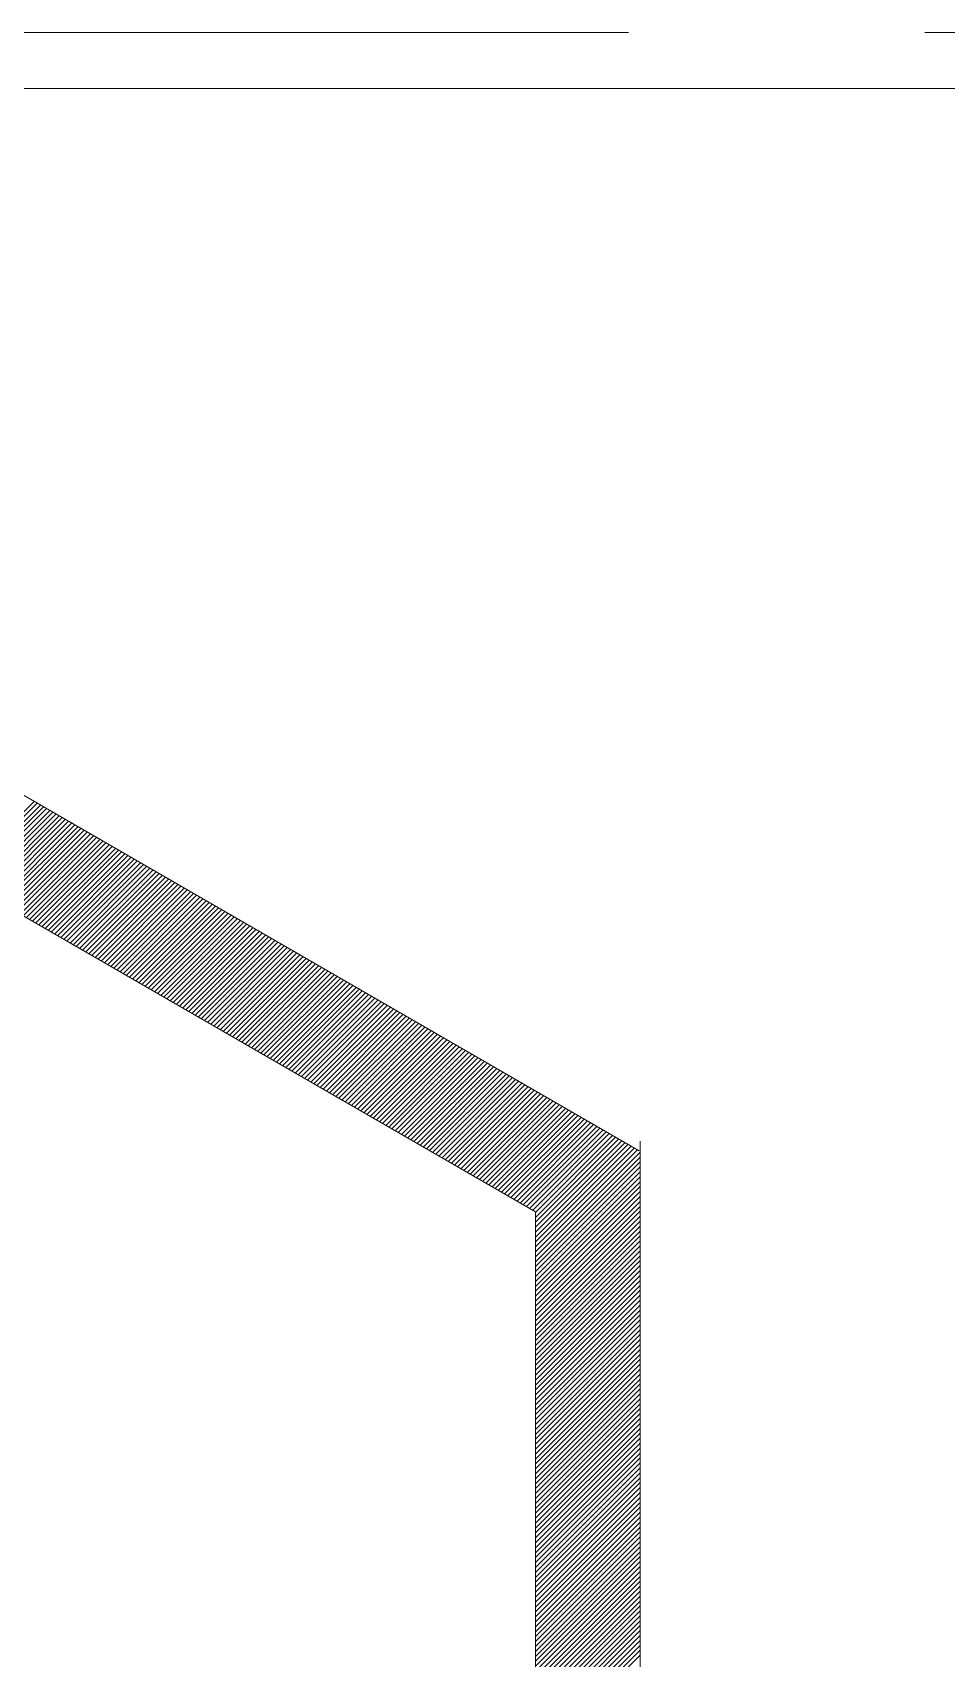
# Model space of a CAD drawing. Units: millimetres at full size. Extents: x -22551 to 92397, y -19340 to 14894.
# Drawn here: x 77528.8 to 77744.6, y -18619 to -18235.2 of the extents above; entities that cross this region are included whole.
import ezdxf

# ---------------------------------------------------------------- set-up
doc = ezdxf.new("R2010")
doc.units = ezdxf.units.MM
doc.header["$LTSCALE"] = 70
doc.linetypes.add('DOUBLE_CHAIN1', pattern=[8.8, 5, -1, 0.6, -0.6, 0.6, -1])
doc.layers.add('2-0_通芯', color=7, linetype='Continuous', lineweight=15)
doc.layers.add('8-0_9-1', color=7, linetype='Continuous', lineweight=15)

msp = doc.modelspace()

# ---------------------------------------------------------------- linework, layer by layer
at = {"layer": '2-0_通芯', "linetype": 'DOUBLE_CHAIN1'}
msp.add_line((75471.52, -18235.23), (92121.52, -18235.23), dxfattribs=at)
at = {"layer": '8-0_9-1'}
for p, q in [((44756.56, -18248.46), (92312.86, -18248.46)), ((77672.07, -18499.18), (77325.28, -18298.97)), ((77511.12, -18434.78), (77529.2, -18416.7)), ((77511.86, -18435.2), (77529.94, -18417.12)), ((77512.6, -18435.63), (77530.68, -18417.55)), ((77513.34, -18436.06), (77531.42, -18417.98)), ((77514.08, -18436.48), (77532.15, -18418.4)), ((77514.81, -18436.91), (77532.89, -18418.83)), ((77515.55, -18437.33), (77533.63, -18419.26)), ((77516.29, -18437.76), (77534.37, -18419.68)), ((77517.03, -18438.19), (77535.11, -18420.11)), ((77517.77, -18438.61), (77535.84, -18420.53)), ((77518.5, -18439.04), (77536.58, -18420.96)), ((77519.24, -18439.47), (77537.32, -18421.39)), ((77519.98, -18439.89), (77538.06, -18421.81)), ((77520.72, -18440.32), (77538.8, -18422.24)), ((77521.46, -18440.74), (77539.53, -18422.66)), ((77522.19, -18441.17), (77540.27, -18423.09)), ((77522.93, -18441.6), (77541.01, -18423.52)), ((77523.67, -18442.02), (77541.75, -18423.94)), ((77524.41, -18442.45), (77542.49, -18424.37)), ((77525.15, -18442.87), (77543.23, -18424.8)), ((77525.88, -18443.3), (77543.96, -18425.22)), ((77526.62, -18443.73), (77544.7, -18425.65)), ((77527.36, -18444.15), (77545.44, -18426.07)), ((77528.1, -18444.58), (77546.18, -18426.5)), ((77528.84, -18445), (77546.92, -18426.93)), ((77529.57, -18445.43), (77547.65, -18427.35)), ((77530.31, -18445.86), (77548.39, -18427.78)), ((77531.05, -18446.28), (77549.13, -18428.2)), ((77531.79, -18446.71), (77549.87, -18428.63)), ((77532.53, -18447.14), (77550.61, -18429.06)), ((77533.26, -18447.56), (77551.34, -18429.48)), ((77534, -18447.99), (77552.08, -18429.91)), ((77534.74, -18448.41), (77552.82, -18430.33)), ((77535.48, -18448.84), (77553.56, -18430.76)), ((77536.22, -18449.27), (77554.3, -18431.19)), ((77536.96, -18449.69), (77555.03, -18431.61)), ((77537.69, -18450.12), (77555.77, -18432.04)), ((77538.43, -18450.54), (77556.51, -18432.47)), ((77539.17, -18450.97), (77557.25, -18432.89)), ((77539.91, -18451.4), (77557.99, -18433.32)), ((77540.65, -18451.82), (77558.72, -18433.74)), ((77541.38, -18452.25), (77559.46, -18434.17)), ((77542.12, -18452.67), (77560.2, -18434.6)), ((77542.86, -18453.1), (77560.94, -18435.02)), ((77543.6, -18453.53), (77561.68, -18435.45)), ((77544.34, -18453.95), (77562.41, -18435.87)), ((77545.07, -18454.38), (77563.15, -18436.3)), ((77545.81, -18454.81), (77563.89, -18436.73)), ((77546.55, -18455.23), (77564.63, -18437.15)), ((77547.29, -18455.66), (77565.37, -18437.58)), ((77548.03, -18456.08), (77566.1, -18438)), ((77548.76, -18456.51), (77566.84, -18438.43)), ((77549.5, -18456.94), (77567.58, -18438.86)), ((77550.24, -18457.36), (77568.32, -18439.28)), ((77550.98, -18457.79), (77569.06, -18439.71)), ((77551.72, -18458.21), (77569.8, -18440.14)), ((77552.45, -18458.64), (77570.53, -18440.56)), ((77553.19, -18459.07), (77571.27, -18440.99)), ((77553.93, -18459.49), (77572.01, -18441.41)), ((77554.67, -18459.92), (77572.75, -18441.84)), ((77555.41, -18460.34), (77573.49, -18442.27)), ((77556.14, -18460.77), (77574.22, -18442.69)), ((77556.88, -18461.2), (77574.96, -18443.12)), ((77557.62, -18461.62), (77575.7, -18443.54)), ((77558.36, -18462.05), (77576.44, -18443.97)), ((77559.1, -18462.48), (77577.18, -18444.4)), ((77559.84, -18462.9), (77577.91, -18444.82)), ((77560.57, -18463.33), (77578.65, -18445.25)), ((77561.31, -18463.75), (77579.39, -18445.67)), ((77562.05, -18464.18), (77580.13, -18446.1)), ((77562.79, -18464.61), (77580.87, -18446.53)), ((77563.53, -18465.03), (77581.6, -18446.95)), ((77564.26, -18465.46), (77582.34, -18447.38)), ((77565, -18465.88), (77583.08, -18447.81)), ((77565.74, -18466.31), (77583.82, -18448.23)), ((77566.48, -18466.74), (77584.56, -18448.66)), ((77567.22, -18467.16), (77585.29, -18449.08)), ((77567.95, -18467.59), (77586.03, -18449.51)), ((77568.69, -18468.02), (77586.77, -18449.94)), ((77569.43, -18468.44), (77587.51, -18450.36)), ((77570.17, -18468.87), (77588.25, -18450.79)), ((77570.91, -18469.29), (77588.98, -18451.21)), ((77571.64, -18469.72), (77589.72, -18451.64)), ((77572.38, -18470.15), (77590.46, -18452.07)), ((77573.12, -18470.57), (77591.2, -18452.49)), ((77573.86, -18471), (77591.94, -18452.92)), ((77574.6, -18471.42), (77592.68, -18453.35)), ((77575.33, -18471.85), (77593.41, -18453.77)), ((77576.07, -18472.28), (77594.15, -18454.2)), ((77576.81, -18472.7), (77594.89, -18454.62)), ((77577.55, -18473.13), (77595.63, -18455.05)), ((77578.29, -18473.55), (77596.37, -18455.48)), ((77579.02, -18473.98), (77597.1, -18455.9)), ((77579.76, -18474.41), (77597.84, -18456.33)), ((77580.5, -18474.83), (77598.58, -18456.75)), ((77581.24, -18475.26), (77599.32, -18457.18)), ((77581.98, -18475.69), (77600.06, -18457.61)), ((77582.71, -18476.11), (77600.79, -18458.03)), ((77583.45, -18476.54), (77601.53, -18458.46)), ((77584.19, -18476.96), (77602.27, -18458.88)), ((77584.93, -18477.39), (77603.01, -18459.31)), ((77585.67, -18477.82), (77603.75, -18459.74)), ((77586.41, -18478.24), (77604.48, -18460.16)), ((77587.14, -18478.67), (77605.22, -18460.59)), ((77587.88, -18479.09), (77605.96, -18461.02)), ((77588.62, -18479.52), (77606.7, -18461.44)), ((77589.36, -18479.95), (77607.44, -18461.87)), ((77590.1, -18480.37), (77608.17, -18462.29)), ((77590.83, -18480.8), (77608.91, -18462.72)), ((77591.57, -18481.22), (77609.65, -18463.15)), ((77592.31, -18481.65), (77610.39, -18463.57)), ((77593.05, -18482.08), (77611.13, -18464)), ((77593.79, -18482.5), (77611.86, -18464.42)), ((77594.52, -18482.93), (77612.6, -18464.85)), ((77595.26, -18483.36), (77613.34, -18465.28)), ((77596, -18483.78), (77614.08, -18465.7)), ((77596.74, -18484.21), (77614.82, -18466.13)), ((77597.48, -18484.63), (77615.55, -18466.55)), ((77598.21, -18485.06), (77616.29, -18466.98)), ((77598.95, -18485.49), (77617.03, -18467.41)), ((77599.69, -18485.91), (77617.77, -18467.83)), ((77600.43, -18486.34), (77618.51, -18468.26)), ((77601.17, -18486.76), (77619.25, -18468.69)), ((77601.9, -18487.19), (77619.98, -18469.11)), ((77602.64, -18487.62), (77620.72, -18469.54)), ((77603.38, -18488.04), (77621.46, -18469.96)), ((77604.12, -18488.47), (77622.2, -18470.39)), ((77604.86, -18488.89), (77622.94, -18470.82)), ((77605.59, -18489.32), (77623.67, -18471.24)), ((77606.33, -18489.75), (77624.41, -18471.67)), ((77607.07, -18490.17), (77625.15, -18472.09)), ((77607.81, -18490.6), (77625.89, -18472.52)), ((77608.55, -18491.03), (77626.63, -18472.95)), ((77609.29, -18491.45), (77627.36, -18473.37)), ((77610.02, -18491.88), (77628.1, -18473.8)), ((77610.76, -18492.3), (77628.84, -18474.22)), ((77611.5, -18492.73), (77629.58, -18474.65)), ((77612.24, -18493.16), (77630.32, -18475.08)), ((77612.98, -18493.58), (77631.05, -18475.5)), ((77613.71, -18494.01), (77631.79, -18475.93)), ((77614.45, -18494.43), (77632.53, -18476.36)), ((77615.19, -18494.86), (77633.27, -18476.78)), ((77615.93, -18495.29), (77634.01, -18477.21)), ((77616.67, -18495.71), (77634.74, -18477.63)), ((77617.4, -18496.14), (77635.48, -18478.06)), ((77618.14, -18496.56), (77636.22, -18478.49)), ((77618.88, -18496.99), (77636.96, -18478.91)), ((77619.62, -18497.42), (77637.7, -18479.34)), ((77620.36, -18497.84), (77638.43, -18479.76)), ((77621.09, -18498.27), (77639.17, -18480.19)), ((77621.83, -18498.7), (77639.91, -18480.62)), ((77622.57, -18499.12), (77640.65, -18481.04)), ((77623.31, -18499.55), (77641.39, -18481.47)), ((77624.05, -18499.97), (77642.13, -18481.89)), ((77624.78, -18500.4), (77642.86, -18482.32)), ((77625.52, -18500.83), (77643.6, -18482.75)), ((77626.26, -18501.25), (77644.34, -18483.17)), ((77627, -18501.68), (77645.08, -18483.6)), ((77627.74, -18502.1), (77645.82, -18484.03)), ((77628.47, -18502.53), (77646.55, -18484.45)), ((77629.21, -18502.96), (77647.29, -18484.88)), ((77629.95, -18503.38), (77648.03, -18485.3)), ((77630.69, -18503.81), (77648.77, -18485.73)), ((77631.43, -18504.24), (77649.51, -18486.16)), ((77632.17, -18504.66), (77650.24, -18486.58)), ((77632.9, -18505.09), (77650.98, -18487.01)), ((77633.64, -18505.51), (77651.72, -18487.43)), ((77634.38, -18505.94), (77652.46, -18487.86)), ((77635.12, -18506.37), (77653.2, -18488.29)), ((77635.86, -18506.79), (77653.93, -18488.71)), ((77636.59, -18507.22), (77654.67, -18489.14)), ((77637.33, -18507.64), (77655.41, -18489.57)), ((77638.07, -18508.07), (77656.15, -18489.99)), ((77638.81, -18508.5), (77656.89, -18490.42)), ((77639.55, -18508.92), (77657.62, -18490.84)), ((77640.28, -18509.35), (77658.36, -18491.27)), ((77641.02, -18509.77), (77659.1, -18491.7)), ((77641.76, -18510.2), (77659.84, -18492.12)), ((77642.5, -18510.63), (77660.58, -18492.55)), ((77643.24, -18511.05), (77661.31, -18492.97)), ((77643.97, -18511.48), (77662.05, -18493.4)), ((77644.71, -18511.91), (77662.79, -18493.83)), ((77645.45, -18512.33), (77663.53, -18494.25)), ((77646.19, -18512.76), (77664.27, -18494.68)), ((77646.93, -18513.18), (77665, -18495.1)), ((77647.58, -18513.69), (77665.74, -18495.53)), ((77647.58, -18514.86), (77666.48, -18495.96)), ((77647.58, -18516.02), (77667.22, -18496.38)), ((77647.58, -18517.18), (77667.96, -18496.81)), ((77647.58, -18518.35), (77668.7, -18497.24)), ((77647.58, -18519.51), (77669.43, -18497.66)), ((77647.58, -18520.68), (77670.17, -18498.09)), ((77647.58, -18521.84), (77670.91, -18498.51)), ((77647.58, -18523), (77671.65, -18498.94)), ((77647.58, -18524.17), (77672.28, -18499.47)), ((77672.28, -18918.33), (77672.28, -18496.88)), ((77647.58, -18525.33), (77672.28, -18500.64)), ((77647.58, -18526.5), (77672.28, -18501.8)), ((77647.58, -18527.66), (77672.28, -18502.97)), ((77647.58, -18528.83), (77672.28, -18504.13)), ((77647.58, -18529.99), (77672.28, -18505.29)), ((77647.58, -18531.15), (77672.28, -18506.46)), ((77647.58, -18532.32), (77672.28, -18507.62)), ((77647.58, -18533.48), (77672.28, -18508.79)), ((77647.58, -18534.65), (77672.28, -18509.95)), ((77647.58, -18535.81), (77672.28, -18511.11)), ((77647.58, -18536.97), (77672.28, -18512.28)), ((77647.58, -18538.14), (77672.28, -18513.44)), ((77647.58, -18539.3), (77672.28, -18514.61)), ((77647.58, -18540.47), (77672.28, -18515.77)), ((77647.58, -18541.63), (77672.28, -18516.93)), ((77647.58, -18542.8), (77672.28, -18518.1)), ((77647.58, -18543.96), (77672.28, -18519.26)), ((77647.58, -18545.12), (77672.28, -18520.43)), ((77647.58, -18546.29), (77672.28, -18521.59)), ((77647.58, -18547.45), (77672.28, -18522.76)), ((77647.58, -18548.62), (77672.28, -18523.92)), ((77647.58, -18549.78), (77672.28, -18525.08)), ((77647.58, -18550.94), (77672.28, -18526.25)), ((77647.58, -18552.11), (77672.28, -18527.41)), ((77647.58, -18553.27), (77672.28, -18528.58)), ((77647.58, -18554.44), (77672.28, -18529.74)), ((77647.58, -18555.6), (77672.28, -18530.91)), ((77647.58, -18556.77), (77672.28, -18532.07)), ((77647.58, -18557.93), (77672.28, -18533.23)), ((77647.58, -18559.09), (77672.28, -18534.4)), ((77647.58, -18560.26), (77672.28, -18535.56)), ((77647.58, -18561.42), (77672.28, -18536.73)), ((77647.58, -18562.59), (77672.28, -18537.89)), ((77647.58, -18563.75), (77672.28, -18539.05)), ((77647.58, -18564.91), (77672.28, -18540.22)), ((77647.58, -18566.08), (77672.28, -18541.38)), ((77647.58, -18567.24), (77672.28, -18542.55)), ((77647.58, -18568.41), (77672.28, -18543.71)), ((77647.58, -18569.57), (77672.28, -18544.88)), ((77647.58, -18570.74), (77672.28, -18546.04)), ((77647.58, -18571.9), (77672.28, -18547.2)), ((77647.58, -18573.06), (77672.28, -18548.37)), ((77647.58, -18574.23), (77672.28, -18549.53)), ((77647.58, -18575.39), (77672.28, -18550.7)), ((77647.58, -18576.56), (77672.28, -18551.86)), ((77647.58, -18577.72), (77672.28, -18553.02)), ((77647.58, -18578.89), (77672.28, -18554.19)), ((77647.58, -18580.05), (77672.28, -18555.35)), ((77647.58, -18581.21), (77672.28, -18556.52)), ((77647.58, -18582.38), (77672.28, -18557.68)), ((77647.58, -18583.54), (77672.28, -18558.85)), ((77647.58, -18584.71), (77672.28, -18560.01)), ((77647.58, -18585.87), (77672.28, -18561.17)), ((77647.58, -18587.03), (77672.28, -18562.34)), ((77647.58, -18588.2), (77672.28, -18563.5)), ((77647.58, -18589.36), (77672.28, -18564.67)), ((77647.58, -18590.53), (77672.28, -18565.83)), ((77647.58, -18591.69), (77672.28, -18567)), ((77647.58, -18592.85), (77672.28, -18568.16)), ((77647.58, -18594.02), (77672.28, -18569.32)), ((77647.58, -18595.18), (77672.28, -18570.49)), ((77647.58, -18596.35), (77672.28, -18571.65)), ((77647.58, -18597.51), (77672.28, -18572.82)), ((77647.58, -18598.68), (77672.28, -18573.98)), ((77647.58, -18599.84), (77672.28, -18575.14)), ((77647.58, -18601), (77672.28, -18576.31)), ((77647.58, -18602.17), (77672.28, -18577.47)), ((77647.58, -18603.33), (77672.28, -18578.64)), ((77647.58, -18604.5), (77672.28, -18579.8)), ((77647.58, -18605.66), (77672.28, -18580.96)), ((77647.58, -18606.83), (77672.28, -18582.13)), ((77647.58, -18607.99), (77672.28, -18583.29)), ((77647.58, -18609.15), (77672.28, -18584.46)), ((77647.58, -18610.32), (77672.28, -18585.62)), ((77647.58, -18611.48), (77672.28, -18586.79)), ((77647.58, -18612.65), (77672.28, -18587.95)), ((77647.58, -18613.81), (77672.28, -18589.11)), ((77647.58, -18614.97), (77672.28, -18590.28)), ((77647.58, -18616.14), (77672.28, -18591.44)), ((77647.58, -18617.3), (77672.28, -18592.61)), ((77647.58, -18618.47), (77672.28, -18593.77)), ((77647.58, -18619.63), (77672.28, -18594.94)), ((77647.58, -18620.8), (77672.28, -18596.1)), ((77647.58, -18621.96), (77672.28, -18597.26)), ((77647.58, -18623.12), (77672.28, -18598.43)), ((77647.58, -18624.29), (77672.28, -18599.59)), ((77647.58, -18625.45), (77672.28, -18600.76)), ((77647.58, -18626.62), (77672.28, -18601.92)), ((77647.58, -18627.78), (77672.28, -18603.08)), ((77647.58, -18628.94), (77672.28, -18604.25)), ((77647.58, -18630.11), (77672.28, -18605.41)), ((77647.58, -18631.27), (77672.28, -18606.58)), ((77647.58, -18632.44), (77672.28, -18607.74)), ((77647.58, -18633.6), (77672.28, -18608.91)), ((77647.58, -18634.77), (77672.28, -18610.07)), ((77647.58, -18635.93), (77672.28, -18611.23)), ((77647.58, -18637.09), (77672.28, -18612.4)), ((77647.58, -18638.26), (77672.28, -18613.56)), ((77647.58, -18639.42), (77672.28, -18614.73)), ((77647.58, -18640.59), (77672.28, -18615.89)), ((77647.58, -18641.75), (77672.28, -18617.05)), ((77647.58, -18642.92), (77672.28, -18618.22))]:
    msp.add_line(p, q, dxfattribs=at)
msp.add_lwpolyline([(77307.63, -19100.34), (77647.58, -18904.07), (77647.58, -18513.56), (77307.63, -18317.29)], dxfattribs=at)

doc.saveas('drawing.dxf')
